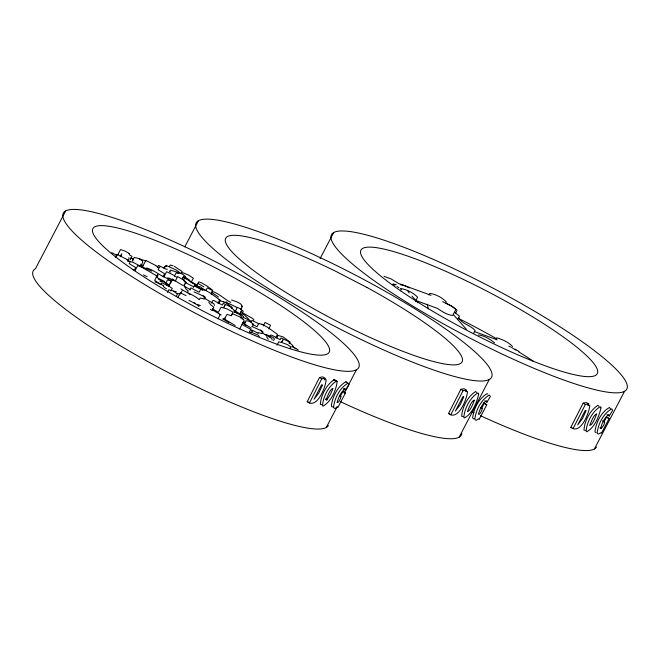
<?xml version="1.0" encoding="UTF-8"?>
<svg xmlns="http://www.w3.org/2000/svg" width="660" height="660" viewBox="0 0 660 660"><rect width="100%" height="100%" fill="white"/><g stroke="black" fill="none" stroke-linecap="round" stroke-linejoin="round"><path stroke-width="0.99" d="M128.815 257.68L129.088 258.572L127.743 261.137M156.313 275.764L156.469 276.878L154.679 280.31L159.992 284.221M185.229 281.886L185.386 283M219.673 314.284L219.829 315.397L218.039 318.829M195.995 285.697L196.061 285.062L194.494 283.709L184.305 277.918M253.762 320.273L253.836 319.63L252.26 318.285L242.08 312.493M409.192 293.015L407.798 291.002M211.505 292.627L211.703 291.918M212.404 290.911L212.594 290.202L207.463 286.325L201.894 282.991L198.759 281.828L196.969 285.252L191.301 282.134M446.251 302.346L446.383 301.958C442.068 297.586 435.88 294.228 429.784 293.362L428.967 294.929M231.462 308.69L231.726 308.072M345.617 390.349L349.058 384.574L348.034 383.229C339.908 387.7 334.554 398.128 333.548 407.245A5.148 2.442 -57.2 0 0 335.164 408.325L337.219 407.022L337.796 407.591L345.444 392.923L342.928 391.545L340.436 396.066C341.987 396.85 338.093 404.011 337.062 402.443C338.572 397.567 340.783 391.718 345.18 388.913L345.617 390.349L343.431 388.946M486.948 402.179L490.388 396.404L489.365 395.06C481.239 399.531 475.885 409.959 474.878 419.075A5.148 2.442 -57.2 0 0 476.495 420.156L478.549 418.852L479.127 419.422L486.775 404.753L484.258 403.375L481.767 407.897C483.318 408.68 479.424 415.841 478.393 414.274C479.903 409.398 482.113 403.549 486.511 400.752L486.948 402.179L484.762 400.777M602.605 420.791C607.068 421.748 602.398 427.746 600.732 428.505C601.829 423.439 604.436 417.491 608.809 414.579L609.246 416.014L607.06 414.604M198.866 306.578L199.015 306.1L193.545 302.593M319.555 377.429L307.213 401.651C317.031 409.728 325.999 386.306 326.147 379.624L324.192 379.822L325.083 378.312L322.897 376.901L319.555 377.429L321.733 378.84L325.083 378.312M321.733 378.84L309.391 403.054M460.886 389.26L448.544 413.482C458.362 421.558 467.329 398.137 467.478 391.454L465.523 391.652L466.414 390.142L464.228 388.74L460.886 389.26L463.064 390.671L466.414 390.142M463.064 390.671L450.722 414.884M583.176 403.095L570.834 427.309C580.66 435.394 589.619 411.964 589.776 405.289L587.821 405.479L588.712 403.969L586.525 402.567L583.176 403.095L585.362 404.498L588.712 403.969M585.362 404.498L573.02 428.719M65.621 211.018L35.45 268.719A166.625 27.497 27.6 0 0 159.415 367.859A166.625 27.497 27.6 0 0 328.391 425.535M115.327 257.334L116.911 254.298L127.017 259.454M116.21 256.426L117.109 254.71L116.671 254.76M117.835 254.686L120.524 249.546L125.227 251.147L129.228 253.44M120.244 256.765L121.762 253.902L120.417 256.468M130.185 259.768L131.983 256.336L129.773 255.057L128.898 253.514M134.153 270.633L135.655 267.58L129.22 263.67L130.119 261.962L126.753 259.545M135.011 270.732L137.701 265.592L142.18 267.44L157.789 276.474M140.563 266.475L142.807 262.185L142.304 260.758L138.534 258.464L134.236 257.425L132.445 260.857L133.114 260.939M157.525 267.102L158.425 265.386L165.957 269.132L167.392 269.23M156.783 276.161L157.674 274.445L158.037 274.997L156.7 277.571M163.952 268.133L164.851 266.417L166.683 266.376M165.107 267.069L166.006 265.353L176.137 269.94L179.776 272.662M163.069 276.746L164.571 273.702L158.136 269.791L159.035 268.075L155.669 265.666M163.927 276.853L166.617 271.705L174.083 275.418M169.373 266.755L170.263 265.039L173.167 265.79M161.032 284.493L161.923 282.777L169.958 286.869L172.301 288.469L170.956 291.043M165.726 283.305L167.524 279.873L171.427 280.698M184.792 246.865L198.462 220.712M168.399 286.382L171.988 279.526L172.557 279.46L170.321 283.75M167.343 292.397L168.688 289.822L172.986 290.862L177.424 293.964L176.36 296.299M175.411 280.888L177.647 276.598L183.587 280.054L185.707 282.109L183.917 285.533L186.244 289.385L188.224 290.911L187.325 292.627M181.244 273.19L182.143 271.474L174.388 266.359M182.366 278.858L183.711 276.284L182.383 279.122M183.629 280.038L185.419 276.606L182.927 274.329L179.487 272.77L178.522 273.578L176.113 272.885L174.314 276.317L176.723 277.002M177.796 297.569L180.279 292.817L186.095 295.622M179.578 294.946L180.477 293.23L180.04 293.279M180.782 293.32L182.127 290.746M191.103 282.529L193.347 278.239L188.991 275.344L183.917 273.1L182.457 272.778L181.335 273.355M193.306 287.529L194.205 285.813L202.686 290.26M205.969 290.425L207.314 287.859L212.726 290.664L211.167 294.442M204.361 298.955L205.26 297.248L202.793 295.457M211.489 303.105L212.834 300.531L213.898 300.539L222.346 305.093L223.245 303.385L229.853 306.504L235.084 310.934L234.184 312.642M217.94 303.237L219.73 299.805L210.474 293.164L204.245 289.558M218.889 303.41L220.234 300.836L225.109 302.247L232.328 307.453M223.938 319.63L227.081 314.383L231.313 315.736L232.543 313.714L239.951 316.981L243.424 319.234L244.084 320.455L239.605 329.026M224.392 319.531L225.291 317.815M231.223 315.579L233.021 312.147L227.04 308.921L221.009 307.255L218.32 312.403L212.652 308.863M235.364 311.471L236.94 308.253L236.536 307.23L228.649 303.394M240.57 309.4C245.8 303.806 235.438 301.463 231.586 300.044M239.687 314.284L241.477 310.86L239.704 314.548M241.395 314.605L243.193 311.182L240.694 308.897L237.253 307.346M240.578 318.021L241.477 316.305L239.473 314.498L234.325 311.751M242.137 319.25L243.482 316.676L241.354 314.63L235.422 311.173M244.216 324.209L246.007 320.785L247.574 320.9L249.917 321.61L253.506 324.266L252.607 325.982M251.08 322.105L251.971 320.389L258.91 323.796M249.439 331.947L250.784 329.373L242.08 324.439M251.171 332.822L252.508 330.256L258.159 333.407M263.29 325.858L265.089 322.426L270.501 325.231L268.942 329.018M262.135 333.531L263.035 331.815L260.56 330.033M269.709 336.823L270.608 335.107L271.664 335.115L280.12 339.669L281.02 337.953L287.62 341.072L292.858 345.502L291.959 347.218M273.57 340.519L274.461 338.803L273.042 337.409L266.747 334.793M275.715 337.804L277.505 334.381L268.249 327.731L262.012 324.134M276.655 337.978L278 335.412L282.884 336.814L290.103 342.028L289.204 343.736M320.034 258.679L333.704 232.526M276.986 345.254L278.784 341.83L282.224 342.655L286.993 344.421L290.788 346.714L289.897 348.43M281.795 341.649L282.983 339.842L282.084 341.558M326.296 427.474L337.136 406.733M344.207 393.212L356.458 369.765A166.625 27.497 27.6 0 0 163.111 236.94A166.625 27.497 27.6 0 0 113.545 264.462A166.625 27.497 27.6 0 0 356.458 369.765M415.429 301.529L417.615 297.214C413.3 292.842 407.113 289.484 401.016 288.618M455.623 313.063L456.992 310.324L456.555 309.655L452.314 306.512L445.904 303.188M457.636 319.663L459.418 316.14L454.74 312.32M473.74 333.217L475.06 330.454C470.415 324.943 461.983 324.34 458.568 317.377M459.137 437.167L489.299 379.467A166.625 27.497 27.6 0 0 295.952 246.642A166.625 27.497 27.6 0 0 246.386 274.164A166.625 27.497 27.6 0 0 489.299 379.467M594.38 448.981L624.55 391.281A166.625 27.497 27.6 0 0 431.194 258.456A166.625 27.497 27.6 0 0 381.637 285.978A166.625 27.497 27.6 0 0 624.55 391.281M606.886 417.178L609.073 418.58L601.417 433.257L600.839 432.688L598.785 433.991A5.148 2.442 -57.2 0 1 597.176 432.91C598.183 423.786 603.537 413.358 611.663 408.886L612.686 410.231L609.246 416.014M604.065 421.732L606.548 417.211L609.073 418.58M326.882 399.894L330.668 393.904L333.036 388.385C329.802 389.103 327.599 396.379 326.04 399.853L326.882 399.894L325.421 398.962M194.618 285.689L203.362 289.905M335.189 380.737L334.397 379.632C326.568 384.343 320.851 395.365 320.331 404.398L321.75 404.654M337.128 381.381L336.584 381.034C328.754 385.745 323.029 396.767 322.517 405.801L323.103 406.131C331.089 401.503 336.295 390.398 337.128 381.381L334.397 379.632M225.06 302.437L226.595 301.966L228.698 304.161M158.202 267.539L159.737 267.102M346.492 382.231L345.848 381.818C337.722 386.29 332.368 396.718 331.361 405.842A5.148 2.442 -57.2 0 0 332.978 406.923M145.588 260.882L146.025 260.832M143.335 265.972L142.898 266.029L145.827 260.42L155.933 265.576M400.397 284.699L403.953 285.376L409.513 287.909M478.442 334.958C484.399 335.643 489.984 339.174 494.604 342.895M169.942 279.015L171.715 279.617M463.081 416.485L461.662 416.229C462.181 407.195 467.899 396.173 475.728 391.462L476.52 392.568M585.379 430.312L583.96 430.064C584.471 421.03 590.197 410 598.026 405.298L598.818 406.395M185.542 282.736L193 286.407M243.317 317.311L250.775 320.983M222.998 319.06L224.524 319.275M159.968 281.564L161.733 281.523M257.928 332.59L261.872 333.523M139.169 258.629L144.771 260.683M173.621 291.035L176.319 291.728M196.432 285.995L200.343 286.82L203.932 289.484M176.55 293.345L179.421 293.75M170.239 278.471L167.632 277.909M250.008 332.219L251.526 332.623M265.13 334.603L266.648 335.008M251.625 332.401L257.92 335.024L259.339 336.418M154.976 281.944L159.679 283.544L163.68 285.838M170.948 271.994L169.513 271.763L170.404 270.055L179.545 272.893M166.493 285.137L166.963 285.219M393.327 283.965L396.256 284.724M384.046 276.342L391.009 278.883L398.541 283.453L431.046 295.317M496.625 337.821C502.409 339.388 508.406 342.086 512.523 346.5M184.148 284.46L184.973 284.666M570.834 427.309L571.997 427.639M448.544 413.482L449.699 413.812M307.213 401.651L308.368 401.981M127.471 260.667L133.287 262.433L143.641 267.894M158.375 279.155L168.935 284.765M192.126 283.189L194.881 284.13L198.866 287.364M204.996 290.21L200.97 288.783L199.18 292.215L191.276 288.098L190.6 288.049L189.7 289.765L190.385 289.814L184.14 286.036M262.762 324.778L258.745 323.359L256.954 326.791L252.178 323.977M474.243 331.485L497.186 339.85M415.47 300.366L437.531 308.435C442.093 311.52 447.142 314.968 452.727 315.472L455.598 309.977L455.301 308.921L451.06 305.778L442.687 301.67M130.647 257.977L133.072 258.868M483.153 402.79L486.775 404.753M195.723 303.658L192.283 302.099M508.827 346.211L510.79 346.995M146.578 267.911C154.539 270.295 160.66 276.202 168.498 278.891L168.457 279.452L170.857 281.333M204.097 298.955L200.161 298.015L199.262 299.731C193.999 294.756 186.722 293.089 180.98 288.882M151.742 271.186L139.417 265.617M197.587 304.433L200.384 305.588M212.528 291.439C219.434 293.774 224.565 299.326 230.818 302.42M111.639 252.59L117.01 255.428M172.598 279.923L174.743 280.929M222.544 301.447L223.616 301.95M194.048 291.868L202.843 295.878L205.549 298.939L213.997 303.839L214.442 305.432M251.815 326.436L260.609 330.445L263.323 333.514L271.763 338.415L272.217 340.007M188.983 300.407L191.54 301.694M156.989 277.579L164.15 281.267L164.488 282.142L169.356 285.788M392.807 284.196L394.993 285.326M140.572 264.239L143.137 265.567M223.888 318.788L235.216 325.537M143.517 274.873L147.081 276.746M188.108 293.246L190.138 294.541M212.668 310.035L221.158 314.993M222.849 318.995L228.781 322.451M242.756 322.649L245.025 323.911M515.122 349.123L519.024 351.491M166.427 288.733L164.225 287.463L163.35 285.912M198.115 283.495L203.825 286.82M242.245 313.805L244.81 315.307L248.993 319.423M237.575 313.5L233.805 310.918M171.93 278.743L182.77 285.45M487.822 394.061L487.179 393.657C479.053 398.12 473.698 408.548 472.692 417.673A5.148 2.442 -57.2 0 0 474.309 418.753M292.091 346.318L298.32 350.039M183.538 280.566L186.706 282.596M397.064 286.522L398.887 287.694M603.248 421.294L604.708 422.235M599.981 427.614L601.441 428.555M480.95 407.467L482.41 408.4M345.848 381.818L348.034 383.229M333.548 379.714L335.725 381.125M344.083 388.385L345.535 389.326M343.258 391.512L345.444 392.923M339.62 395.637L341.08 396.569M243.804 321.585L245.256 322.517M219.037 299.533L220.465 300.457M242.566 322.699L251.278 328.218M184.948 276.862L189.436 280.137M292.363 346.079L295.96 348.835M132.412 258.786L132.891 259.149M218.518 297.058L211.48 292.273M251.212 329.942L252.664 331.031M210.424 309.309L212.008 310.53L213.799 307.098L210.581 304.73L208.733 302.107M245.99 325.487L243.193 322.74M400.339 288.766L401.313 289.666M189.139 280.228L191.111 282.117M453.758 315.059L466.265 329.109M411.964 296.134L417.887 302.791M241.799 306.034L242.426 306.751M266.508 336.683L268.356 339.306M587.59 403.879L587.903 404.489M610.5 408.829L609.477 407.484C601.351 411.955 595.996 422.383 594.99 431.5A5.148 2.442 -57.2 0 0 596.038 432.581M427.168 304.136L428.406 308.839M461.852 433.513A166.625 27.497 27.6 0 1 340.593 401.767M459.327 318.854A133.328 22.003 27.6 0 1 496.625 338.762M511.599 347.507A133.328 22.003 27.6 0 1 515.955 350.155M518.686 351.829A133.328 22.003 27.6 0 1 533.503 361.309M596.483 447.051A166.625 27.497 27.6 0 1 480.505 415.742M473.962 412.706A166.625 27.497 27.6 0 1 472.09 411.823M478.706 393.971C476.702 402.724 472.543 413.515 464.434 417.962L463.848 417.64C464.359 408.606 470.085 397.576 477.914 392.873L478.706 393.971M601.004 407.806C598.999 416.559 594.833 427.342 586.732 431.797L586.146 431.467C586.658 422.433 592.383 411.411 600.212 406.7L601.004 407.806M322.361 385.135L318.854 392.947L314.094 399.217L321.56 384.871L322.361 385.135M463.691 396.974L460.185 404.778L455.425 411.048L462.891 396.709L463.691 396.974M585.981 410.8L582.475 418.605L577.723 424.875L585.189 410.536L585.981 410.8M474.367 400.216C472.882 403.73 470.555 410.883 467.371 411.683C468.93 408.21 471.133 400.933 474.367 400.216M596.665 414.051C595.171 417.565 592.853 424.718 589.669 425.51C591.228 422.037 593.431 414.76 596.665 414.051M224.92 305.365L224.02 307.082L224.92 305.365M366.778 287.372L335.882 271.367A133.328 22.003 27.6 0 0 240.017 259.611A133.328 22.003 27.6 0 0 439.667 363.033A133.328 22.003 27.6 0 0 366.778 287.372M401.115 291.159A133.328 22.003 27.6 0 0 595.493 375.424A133.328 22.003 27.6 0 0 440.773 269.132A133.328 22.003 27.6 0 0 401.115 291.159M133.031 269.643A133.328 22.003 27.6 0 0 327.401 353.909A133.328 22.003 27.6 0 0 172.689 247.624A133.328 22.003 27.6 0 0 133.031 269.643"/></g></svg>
